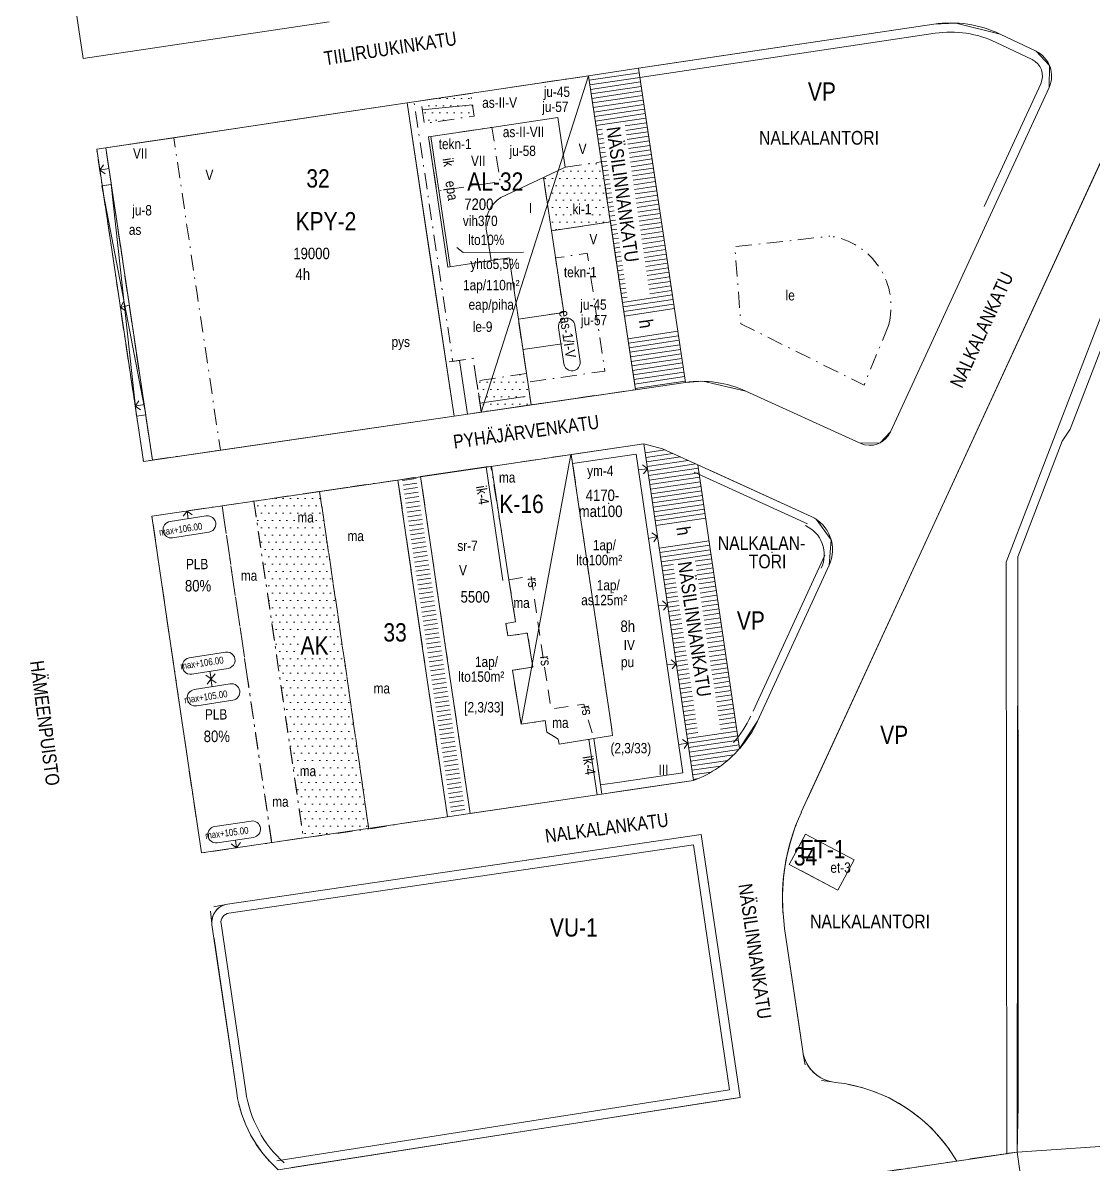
# Model space of a CAD drawing. Header units: metres. Extents: x 24485995 to 24488038, y 6819999 to 6822001.
# Drawn here: x 24486879.1 to 24487112.6, y 6820264.4 to 6820513.4 of the extents above; entities that cross this region are included whole.
import ezdxf

# ---------------------------------------------------------------- set-up
doc = ezdxf.new("R2010")
doc.units = ezdxf.units.M
for name, pattern in [('k10020', [0]), ('k10040', [10.3, 3.5, -1.5, 0.3, -1.5, 3.5]), ('k10050', [8, 3, -2, 3]), ('K10271', [0]), ('k10400', [0]), ('K10430', [0]), ('k10630.1', [0]), ('k10er0', [0]), ('k10vi1', [0]), ('Osoitus_AK', [0]), ('Puurivi_sailytettava', [0])]:
    doc.linetypes.add(name, pattern=pattern)
for name, color, linetype, lineweight in [('AK_AsemakaavaTeksti_Kadun_puistonnimi', 7, 'Continuous', 0), ('AK_AsemakaavaTeksti_Korttelinumero', 7, 'Continuous', 0), ('AK_AsemakaavaViiva_Kaupunginosan_raja', 7, 'Continuous', 0), ('AK_Kaavamerkinta_Kayttotarkoitusalue', 7, 'Continuous', 0), ('AK_KayttotarkoitusSymboliViiva_Erityisalueen_kuvio', 7, 'Continuous', 0), ('AK_KayttotarkoitusSymboliViiva_Virkistysalueen_kuvio_murtoviiva', 7, 'Continuous', 0), ('AK_KayttotarkoitusViiva', 7, 'Continuous', 0), ('AK_LiikennointiTeksti_Autopaikkamerkinta', 7, 'Continuous', 0), ('AK_LiikennointiTeksti_Autopaikkamerkinta_m2', 7, 'Continuous', 0), ('AK_LiikennointiViiva_Ajoluiskaviiva', 7, 'Continuous', 0), ('AK_LiikennointiViiva_Ajoneuvoliittymakielto', 7, 'Continuous', 0), ('AK_LiikennointiViiva_Polkuviivoitus', 7, 'Continuous', 0), ('AK_MuuAsemakaavaSymboli_Maarayksen_soikiosymb', 7, 'Continuous', 0), ('AK_MuuAsemakaavaTeksti_Alueenosan_kayttotarkoitus', 7, 'Continuous', 0), ('AK_MuuAsemakaavaTeksti_Erityismaarays', 7, 'Continuous', 0), ('AK_MuuAsemakaavaViiva_alueenosan_raja', 7, 'Continuous', 0), ('AK_MuuAsemakaavaViiva_Merkinnan_alleviivaus', 7, 'Continuous', 0), ('AK_MuuAsemakaavaViiva_Ohj_alueenosan_raja', 7, 'Continuous', 0), ('AK_Poistettava_merkintä', 7, 'Continuous', 0), ('AK_RakennusalaTeksti_Huoneistomaara', 7, 'Continuous', 0), ('AK_RakennusalaTeksti_Kerrosala_tai_luku', 7, 'Continuous', 0), ('AK_RakennusalaTeksti_Rakennusoikeus', 7, 'Continuous', 0), ('AK_RakennusalaViiva_Maanalaisen_tilan_viiva', 7, 'Continuous', 0), ('AK_RakennusalaViiva_Rakennusalan_raja__I_', 7, 'Continuous', 0), ('AK_RakentaminenSymboli_Rajaan_kiinni_nuoli', 7, 'Continuous', 0), ('AK_RakentaminenTeksti_Korkeusmerkinta', 7, 'Continuous', 0), ('AK_RakentaminenTeksti_Korkeusmerkinta_ja_soikio', 7, 'Continuous', 0), ('AK_RakentaminenTeksti_Korkeusmerkinta_ja_soikio_ja_nuoli', 7, 'Continuous', 0), ('AK_RakentaminenTeksti_Rakentamismaarays', 7, 'Continuous', 0), ('AK_RakentaminenViiva_dB_yms_aaltoviiva', 7, 'Continuous', 0), ('AK_RakentaminenViiva_Kulkuaukko', 7, 'Continuous', 0), ('AK_YmparistoAlue_Istutettava_alue', 7, 'Continuous', 0), ('AK_YmparistoViiva_Istutettava_puurivi', 7, 'Continuous', 0), ('AK_YmparistoViiva_Sailytettava_puurivi', 7, 'Continuous', 0)]:
    doc.layers.add(name, color=color, linetype=linetype, lineweight=lineweight)
doc.styles.add('ArialNarrow', font='ARIALN.TTF')

# ---------------------------------------------------------------- blocks, each defined once
blk = doc.blocks.new('NUOLI1')
at = {"layer": 'AK_RakentaminenSymboli_Rajaan_kiinni_nuoli', "color": 7, "linetype": 'Continuous', "lineweight": 0}
for p, q in [((0, 0), (-1, 1)), ((0, 2), (0, 0)), ((0, 0), (1, 1))]:
    blk.add_line(p, q, dxfattribs=at)
blk = doc.blocks.new('AKP43')
at = {"layer": 'AK_RakentaminenTeksti_Korkeusmerkinta_ja_soikio', "color": 7, "linetype": 'Continuous', "lineweight": 13}
for p, q in [((4, 1.8), (-4, 1.8)), ((-4, -1.8), (4, -1.8))]:
    blk.add_line(p, q, dxfattribs=at)
for centre, start, end in [((-4, 0), 90, 270), ((4, 0), 270, 90)]:
    blk.add_arc(centre, 1.8, start, end, dxfattribs=at)

msp = doc.modelspace()

# ---------------------------------------------------------------- hatches: boundary and pattern name
at = {"layer": 'AK_YmparistoAlue_Istutettava_alue', "linetype": 'Continuous', "lineweight": 0}
h = msp.add_hatch(dxfattribs=at)
h.set_pattern_fill('DOTS', style=0)
h.paths.add_polyline_path([(24486965.89, 6820496.38), (24486976.76, 6820498), (24486977.5, 6820493.06), (24486966.62, 6820491.43)], flags=0)
h = msp.add_hatch(dxfattribs=at)
h.set_pattern_fill('DOTS', style=0)
h.paths.add_polyline_path([(24486992.65, 6820479.65), (24486997.37, 6820481.87), (24487005.29, 6820483.05), (24487007.24, 6820469.95), (24486994.39, 6820468.03)], flags=0)
h = msp.add_hatch(dxfattribs=at)
h.set_pattern_fill('DOTS', style=0)
h.paths.add_polyline_path([(24486988.93, 6820436.88), (24486989.95, 6820430.04), (24486979.07, 6820428.45), (24486978.05, 6820435.25)], flags=0)
h = msp.add_hatch(dxfattribs=at)
h.set_pattern_fill('DOTS', style=0)
h.paths.add_polyline_path([(24486949.21, 6820374.4), (24486943.8, 6820411.14), (24486929.45, 6820409.03), (24486934.87, 6820372.29), (24486940.27, 6820335.57), (24486954.61, 6820337.68)], flags=0)

# ---------------------------------------------------------------- linework, layer by layer
at = {"layer": 'AK_AsemakaavaTeksti_Kadun_puistonnimi', "linetype": 'Continuous', "lineweight": 5}
msp.add_point((24487042.49, 6820397.89), dxfattribs=at)
at = {"layer": 'AK_AsemakaavaViiva_Kaupunginosan_raja', "linetype": 'k10020', "lineweight": 9, "flags": 128}
for points in [[(24487126.96, 6820475.12), (24487107.54, 6820424.74)], [(24487107.54, 6820424.74), (24487105.82, 6820422.11)], [(24487105.82, 6820422.11), (24487096.11, 6820396.91)], [(24487095.97, 6820267.04), (24487096.24, 6820277.19), (24487096.19, 6820321.45), (24487096.11, 6820396.91)], [(24487095.97, 6820267.04), (24487100.37, 6820236.35)]]:
    msp.add_lwpolyline(points, dxfattribs=at)
at = {"layer": 'AK_KayttotarkoitusSymboliViiva_Erityisalueen_kuvio', "linetype": 'k10er0', "lineweight": 9, "flags": 128}
msp.add_lwpolyline([(24487049.79, 6820336.39), (24487046.28, 6820329.76), (24487056.89, 6820324.14), (24487060.4, 6820330.77), (24487049.79, 6820336.39)], dxfattribs=at)
at = {"layer": 'AK_KayttotarkoitusSymboliViiva_Virkistysalueen_kuvio_murtoviiva', "linetype": 'k10vi1', "lineweight": 9, "flags": 128}
for points in [[(24487129.46, 6820516.18), (24487050.16, 6820343.93)], [(24487013.8, 6820500.5), (24487023.6, 6820434.94), (24487027.38, 6820435.18), (24487036.81, 6820433.06), (24487061.75, 6820421.67), (24487066.1, 6820421.77), (24487068.37, 6820424.13), (24487102.96, 6820499.27), (24487103.06, 6820504.07), (24487100.1, 6820507.2), (24487092.26, 6820510.94), (24487082.61, 6820513.35), (24487077.8, 6820513.1), (24487016.33, 6820503.91)], [(24487085.76, 6820265.52), (24487095.97, 6820267.04), (24487096.11, 6820396.91), (24487105.82, 6820422.11), (24487107.54, 6820424.74), (24487126.96, 6820475.12), (24487122.65, 6820477.57), (24487132.2, 6820502.7)], [(24487026.77, 6820413.98), (24487035.44, 6820355.06), (24487039.33, 6820361.05), (24487054.98, 6820395.05), (24487055.4, 6820400.6), (24487052.1, 6820405.09), (24487051.03, 6820405.67), (24487029.06, 6820415.71)], [(24486937.71, 6820263.63), (24487035.52, 6820278.95), (24487027.08, 6820336.33), (24486926.66, 6820321.55)], [(24487047.76, 6820338.43), (24487047.49, 6820337.77), (24487046.37, 6820334.23), (24487045.54, 6820330.61), (24487045.01, 6820326.94), (24487044.79, 6820323.23), (24487044.87, 6820319.52), (24487044.94, 6820318.81)], [(24487047.69, 6820332.41), (24487049.79, 6820336.39), (24487060.4, 6820330.77), (24487056.89, 6820324.14), (24487048.93, 6820328.36)], [(24486920.75, 6820320.55), (24486923.35, 6820321.05), (24486923.02, 6820320.95), (24486922.69, 6820320.83), (24486922.38, 6820320.68), (24486922.08, 6820320.5), (24486921.79, 6820320.29), (24486921.53, 6820320.07), (24486921.29, 6820319.81), (24486921.07, 6820319.54), (24486920.87, 6820319.25), (24486920.7, 6820318.95), (24486920.56, 6820318.63), (24486920.44, 6820318.3), (24486920.36, 6820317.96), (24486920.3, 6820317.62), (24486920.28, 6820317.27), (24486920.28, 6820316.92), (24486920.01, 6820319.56)], [(24486920.76, 6820313.61), (24486925.27, 6820282.93)], [(24487045.69, 6820312.86), (24487048.76, 6820292)], [(24487049.77, 6820286.08), (24487049.33, 6820288.34), (24487049.53, 6820287.66), (24487049.78, 6820287), (24487050.09, 6820286.37), (24487050.45, 6820285.77), (24487050.86, 6820285.2), (24487051.32, 6820284.67), (24487051.83, 6820284.18), (24487052.38, 6820283.74), (24487052.96, 6820283.35), (24487053.58, 6820283.01), (24487054.22, 6820282.73), (24487054.89, 6820282.51), (24487055.57, 6820282.34), (24487053.3, 6820282.68)], [(24487059.24, 6820281.79), (24487059.22, 6820281.8), (24487062.11, 6820281.11), (24487064.94, 6820280.17), (24487067.68, 6820279), (24487070.31, 6820277.6), (24487072.81, 6820275.98), (24487075.17, 6820274.16), (24487077.36, 6820272.14), (24487079.37, 6820269.94), (24487081.19, 6820267.58), (24487081.17, 6820267.6)], [(24486926.27, 6820277.02), (24486926.17, 6820277.58), (24486926.83, 6820275.24), (24486927.69, 6820272.96), (24486928.75, 6820270.77), (24486930, 6820268.68), (24486931.42, 6820266.71), (24486933.01, 6820264.87), (24486932.6, 6820265.26)]]:
    msp.add_lwpolyline(points, dxfattribs=at)
at = {"layer": 'AK_KayttotarkoitusViiva', "linetype": 'Continuous', "lineweight": 20, "flags": 128}
for points in [[(24486892.22, 6820505.59), (24486879.05, 6820593.71)], [(24487048.9, 6820341.2), (24487130.72, 6820518.91)], [(24486945.86, 6820513.6), (24486892.22, 6820505.59)], [(24487013.36, 6820503.47), (24487077.8, 6820513.1)], [(24487092.26, 6820510.94), (24487100.1, 6820507.2)], [(24487002.48, 6820501.84), (24487013.36, 6820503.47)], [(24487013.36, 6820503.47), (24487023.6, 6820434.94)], [(24487002.48, 6820501.84), (24486962.92, 6820495.93)], [(24487012.71, 6820433.35), (24487002.48, 6820501.84)], [(24487068.37, 6820424.13), (24487102.96, 6820499.27)], [(24486962.92, 6820495.93), (24486895.17, 6820485.81)], [(24486962.92, 6820495.93), (24486973.13, 6820427.59)], [(24486895.17, 6820485.81), (24486905.35, 6820417.71)], [(24487126.96, 6820475.12), (24487107.54, 6820424.74), (24487105.82, 6820422.11), (24487096.11, 6820396.91), (24487096.19, 6820321.45), (24487096.24, 6820277.19), (24487095.97, 6820267.04)], [(24486973.13, 6820427.59), (24487012.71, 6820433.35)], [(24487023.6, 6820434.94), (24487012.71, 6820433.35)], [(24487061.75, 6820421.67), (24487036.81, 6820433.06)], [(24486905.35, 6820417.71), (24486973.13, 6820427.59)], [(24486960.87, 6820413.65), (24486981.15, 6820416.63), (24487014.54, 6820421.55)], [(24487025.35, 6820348.08), (24487014.54, 6820421.55)], [(24487014.54, 6820421.55), (24487018.6, 6820420.48), (24487026.33, 6820416.95)], [(24487026.33, 6820416.95), (24487051.03, 6820405.67)], [(24487035.44, 6820355.06), (24487026.33, 6820416.95)], [(24486960.87, 6820413.65), (24486907.2, 6820405.75)], [(24486971.68, 6820340.18), (24486966.27, 6820376.92), (24486960.87, 6820413.65)], [(24486907.2, 6820405.75), (24486912.6, 6820369.02), (24486918.01, 6820332.29)], [(24487039.33, 6820361.05), (24487054.98, 6820395.05)], [(24486971.68, 6820340.18), (24487005.32, 6820345.13), (24487025.35, 6820348.08)], [(24486918.01, 6820332.29), (24486971.68, 6820340.18)], [(24486923.7, 6820321.11), (24487027.08, 6820336.33), (24487027.37, 6820334.35), (24487035.52, 6820278.95), (24487033.55, 6820278.64), (24486934.75, 6820263.17)], [(24487046.28, 6820329.76), (24487056.89, 6820324.14), (24487060.4, 6820330.77), (24487049.79, 6820336.39), (24487046.28, 6820329.76)], [(24486920.32, 6820316.57), (24486925.71, 6820279.97)], [(24487049.2, 6820289.03), (24487045.26, 6820315.83)], [(24487095.97, 6820267.04), (24487145.92, 6820270.43)], [(24487095.97, 6820267.04), (24487082.8, 6820265.08)], [(24487082.8, 6820265.08), (24486999.56, 6820252.7)]]:
    msp.add_lwpolyline(points, dxfattribs=at)
at = {"layer": 'AK_KayttotarkoitusViiva', "linetype": 'Continuous', "lineweight": 20}
for centre, radius, start, end in [((24487081.49, 6820488.36), 25.01, 64.49, 98.491), ((24487097.51, 6820501.78), 6, 335.2918, 64.4633), ((24487027, 6820411.56), 23.62, 65.4729, 98.2867), ((24487063.83, 6820426.22), 5, 245.4408, 335.2897), ((24487047.71, 6820398.4), 8, 335.2934, 65.4521), ((24487016.59, 6820371.53), 25.04, 318.8576, 335.2622), ((24487016.63, 6820371.49), 24.98, 290.4324, 318.8605), ((24487089.78, 6820322.38), 45, 155.2796, 188.3696), ((24486924.28, 6820317.16), 4, 98.3405, 188.4073), ((24487057.11, 6820290.19), 8, 188.3544, 263.9526), ((24487052.56, 6820247.43), 35.01, 30.2772, 83.9221), ((24486953.39, 6820284.03), 27.98, 188.3596, 228.2164)]:
    msp.add_arc(centre, radius, start, end, dxfattribs=at)
at = {"layer": 'AK_LiikennointiTeksti_Autopaikkamerkinta', "linetype": 'Continuous', "lineweight": 0}
msp.add_point((24487007.8, 6820389.09), dxfattribs=at)
at = {"layer": 'AK_LiikennointiTeksti_Autopaikkamerkinta_m2', "linetype": 'Continuous', "lineweight": 0}
for p in [(24487006.95, 6820397.82), (24486981.22, 6820372.38)]:
    msp.add_point(p, dxfattribs=at)
at = {"layer": 'AK_LiikennointiViiva_Ajoluiskaviiva', "linetype": 'Osoitus_AK', "lineweight": 5, "flags": 128}
msp.add_lwpolyline([(24486974.35, 6820439.75), (24486976.1, 6820428.02)], dxfattribs=at)
at = {"layer": 'AK_LiikennointiViiva_Ajoneuvoliittymakielto', "linetype": 'k10630.1', "lineweight": 5, "flags": 128}
for points in [[(24486965.89, 6820496.38), (24486976.76, 6820498)], [(24486979.07, 6820428.45), (24486989.95, 6820430.04)]]:
    msp.add_lwpolyline(points, dxfattribs=at)
at = {"layer": 'AK_LiikennointiViiva_Polkuviivoitus', "linetype": 'Continuous', "lineweight": 0, "flags": 128}
for points in [[(24487002.63, 6820500.86), (24487013.51, 6820502.48)], [(24487002.77, 6820499.87), (24487013.65, 6820501.49)], [(24487002.92, 6820498.88), (24487013.8, 6820500.5)], [(24487003.07, 6820497.89), (24487013.95, 6820499.51)], [(24487003.22, 6820496.9), (24487014.1, 6820498.53)], [(24487003.37, 6820495.91), (24487014.24, 6820497.54)], [(24487003.51, 6820494.92), (24487014.39, 6820496.55)], [(24487003.66, 6820493.93), (24487014.54, 6820495.56)], [(24487003.81, 6820492.94), (24487014.69, 6820494.57)], [(24487003.96, 6820491.95), (24487014.84, 6820493.58)], [(24487004.1, 6820490.97), (24487014.98, 6820492.59)], [(24487010.45, 6820490.9), (24487015.13, 6820491.6)], [(24487010.6, 6820489.91), (24487015.28, 6820490.61)], [(24487004.25, 6820489.98), (24487005.46, 6820490.16)], [(24487004.4, 6820488.99), (24487005.6, 6820489.17)], [(24487004.55, 6820488), (24487005.75, 6820488.18)], [(24487010.74, 6820488.92), (24487015.43, 6820489.62)], [(24487010.89, 6820487.93), (24487015.57, 6820488.64)], [(24487004.7, 6820487.01), (24487005.9, 6820487.19)], [(24487004.84, 6820486.02), (24487006.04, 6820486.2)], [(24487011.03, 6820486.95), (24487015.72, 6820487.65)], [(24487011.18, 6820485.96), (24487015.87, 6820486.66)], [(24487011.32, 6820484.97), (24487016.02, 6820485.67)], [(24486896.29, 6820485.1), (24486896.29, 6820485.1)], [(24486896.44, 6820484.11), (24486896.44, 6820484.11)], [(24486896.59, 6820483.12), (24486896.59, 6820483.12)], [(24487004.99, 6820485.03), (24487006.19, 6820485.21)], [(24487005.14, 6820484.04), (24487006.34, 6820484.22)], [(24487005.29, 6820483.05), (24487006.48, 6820483.23)], [(24487011.47, 6820483.98), (24487016.17, 6820484.68)], [(24487011.62, 6820482.99), (24487016.31, 6820483.69)], [(24486896.73, 6820482.13), (24486896.73, 6820482.13)], [(24486896.88, 6820481.14), (24486896.88, 6820481.14)], [(24487005.43, 6820482.06), (24487006.63, 6820482.24)], [(24487005.58, 6820481.08), (24487006.78, 6820481.25)], [(24487011.76, 6820482), (24487016.46, 6820482.7)], [(24487011.91, 6820481.01), (24487016.61, 6820481.71)], [(24487012.05, 6820480.02), (24487016.76, 6820480.72)], [(24486897.03, 6820480.16), (24486897.03, 6820480.16)], [(24486897.18, 6820479.17), (24486897.18, 6820479.17)], [(24486897.33, 6820478.18), (24486897.33, 6820478.18)], [(24487005.73, 6820480.09), (24487006.92, 6820480.26)], [(24487005.88, 6820479.1), (24487007.07, 6820479.28)], [(24487006.03, 6820478.11), (24487007.22, 6820478.29)], [(24487012.2, 6820479.03), (24487016.9, 6820479.73)], [(24487012.34, 6820478.04), (24487017.05, 6820478.75)], [(24487006.17, 6820477.12), (24487007.36, 6820477.3)], [(24487006.32, 6820476.13), (24487007.51, 6820476.31)], [(24487012.49, 6820477.05), (24487017.2, 6820477.76)], [(24487012.63, 6820476.06), (24487017.35, 6820476.77)], [(24487012.78, 6820475.07), (24487017.5, 6820475.78)], [(24487006.47, 6820475.14), (24487007.66, 6820475.32)], [(24487006.62, 6820474.15), (24487007.8, 6820474.33)], [(24487006.76, 6820473.16), (24487007.95, 6820473.34)], [(24487012.93, 6820474.08), (24487017.64, 6820474.79)], [(24487013.07, 6820473.1), (24487017.79, 6820473.8)], [(24487006.91, 6820472.17), (24487008.1, 6820472.35)], [(24487007.06, 6820471.19), (24487008.24, 6820471.36)], [(24487013.22, 6820472.11), (24487017.94, 6820472.81)], [(24487013.36, 6820471.12), (24487018.09, 6820471.82)], [(24487013.51, 6820470.13), (24487018.23, 6820470.83)], [(24487007.21, 6820470.2), (24487008.39, 6820470.37)], [(24487007.36, 6820469.21), (24487008.54, 6820469.38)], [(24487007.5, 6820468.22), (24487008.68, 6820468.4)], [(24487013.65, 6820469.14), (24487018.38, 6820469.84)], [(24487013.8, 6820468.15), (24487018.53, 6820468.86)], [(24487007.65, 6820467.23), (24487008.83, 6820467.41)], [(24487007.8, 6820466.24), (24487008.98, 6820466.42)], [(24487013.95, 6820467.16), (24487018.68, 6820467.87)], [(24487014.09, 6820466.17), (24487018.83, 6820466.88)], [(24487014.24, 6820465.18), (24487018.97, 6820465.89)], [(24487007.95, 6820465.25), (24487009.12, 6820465.43)], [(24487008.09, 6820464.26), (24487009.27, 6820464.44)], [(24487008.24, 6820463.27), (24487009.42, 6820463.45)], [(24487014.38, 6820464.19), (24487019.12, 6820464.9)], [(24487014.53, 6820463.2), (24487019.27, 6820463.91)], [(24487008.39, 6820462.28), (24487009.57, 6820462.46)], [(24487008.54, 6820461.3), (24487009.71, 6820461.47)], [(24487014.67, 6820462.21), (24487019.42, 6820462.92)], [(24487014.82, 6820461.22), (24487019.56, 6820461.93)], [(24487014.97, 6820460.23), (24487019.71, 6820460.94)], [(24487008.69, 6820460.31), (24487009.86, 6820460.48)], [(24487008.83, 6820459.32), (24487010.01, 6820459.49)], [(24487008.98, 6820458.33), (24487010.15, 6820458.5)], [(24487015.11, 6820459.24), (24487019.86, 6820459.95)], [(24487015.26, 6820458.26), (24487020.01, 6820458.97)], [(24487009.13, 6820457.34), (24487010.3, 6820457.51)], [(24487009.28, 6820456.35), (24487010.45, 6820456.53)], [(24487015.4, 6820457.27), (24487020.16, 6820457.98)], [(24487015.55, 6820456.28), (24487020.3, 6820456.99)], [(24487015.69, 6820455.29), (24487020.45, 6820456)], [(24487009.42, 6820455.36), (24487010.59, 6820455.54)], [(24487009.57, 6820454.37), (24487010.74, 6820454.55)], [(24487009.72, 6820453.38), (24487010.89, 6820453.56)], [(24487009.87, 6820452.39), (24487020.75, 6820454.02)], [(24487015.84, 6820454.3), (24487020.6, 6820455.01)], [(24487010.02, 6820451.41), (24487020.89, 6820453.03)], [(24487010.16, 6820450.42), (24487021.04, 6820452.04)], [(24487010.31, 6820449.43), (24487021.19, 6820451.05)], [(24487011.05, 6820444.48), (24487021.93, 6820446.11)], [(24487011.2, 6820443.49), (24487022.08, 6820445.12)], [(24487011.35, 6820442.5), (24487022.22, 6820444.13)], [(24487011.49, 6820441.52), (24487022.37, 6820443.14)], [(24487011.64, 6820440.53), (24487022.52, 6820442.15)], [(24487011.79, 6820439.54), (24487022.67, 6820441.16)], [(24487011.94, 6820438.55), (24487022.82, 6820440.17)], [(24487012.08, 6820437.56), (24487022.96, 6820439.18)], [(24487012.23, 6820436.57), (24487023.11, 6820438.2)], [(24487012.38, 6820435.58), (24487023.26, 6820437.21)], [(24487012.53, 6820434.59), (24487023.41, 6820436.22)], [(24487012.68, 6820433.6), (24487023.55, 6820435.23)], [(24487014.83, 6820419.57), (24487019.19, 6820420.21)], [(24487014.98, 6820418.58), (24487020.87, 6820419.45)], [(24487015.12, 6820417.59), (24487022.54, 6820418.68)], [(24487015.27, 6820416.6), (24487024.22, 6820417.92)], [(24487015.41, 6820415.61), (24487025.89, 6820417.15)], [(24487015.56, 6820414.62), (24487026.44, 6820416.22)], [(24486964.86, 6820413.98), (24486961.9, 6820413.54)], [(24487015.7, 6820413.63), (24487026.59, 6820415.24)], [(24487015.85, 6820412.64), (24487026.73, 6820414.25)], [(24486965.01, 6820412.99), (24486962.04, 6820412.55)], [(24486965.15, 6820412), (24486962.19, 6820411.56)], [(24486965.3, 6820411.01), (24486962.33, 6820410.57)], [(24487015.99, 6820411.66), (24487026.88, 6820413.26)], [(24487016.14, 6820410.67), (24487027.02, 6820412.27)], [(24487016.29, 6820409.68), (24487027.17, 6820411.28)], [(24486965.45, 6820410.02), (24486962.48, 6820409.58)], [(24486965.59, 6820409.03), (24486962.62, 6820408.59)], [(24487016.43, 6820408.69), (24487027.31, 6820410.29)], [(24487016.58, 6820407.7), (24487027.46, 6820409.3)], [(24486965.74, 6820408.04), (24486962.77, 6820407.6)], [(24486965.88, 6820407.05), (24486962.91, 6820406.61)], [(24486966.03, 6820406.06), (24486963.06, 6820405.62)], [(24487016.72, 6820406.71), (24487027.61, 6820408.31)], [(24487016.87, 6820405.72), (24487027.75, 6820407.32)], [(24487017.01, 6820404.73), (24487027.9, 6820406.33)], [(24486966.17, 6820405.07), (24486963.21, 6820404.64)], [(24486966.32, 6820404.08), (24486963.35, 6820403.65)], [(24487017.16, 6820403.74), (24487028.04, 6820405.34)], [(24486966.46, 6820403.09), (24486963.5, 6820402.66)], [(24486966.61, 6820402.1), (24486963.64, 6820401.67)], [(24486966.76, 6820401.11), (24486963.79, 6820400.68)], [(24486966.9, 6820400.13), (24486963.93, 6820399.69)], [(24486967.05, 6820399.14), (24486964.08, 6820398.7)], [(24487017.89, 6820398.79), (24487028.77, 6820400.4)], [(24487018.03, 6820397.8), (24487028.92, 6820399.41)], [(24487018.18, 6820396.82), (24487029.06, 6820398.42)], [(24486967.19, 6820398.15), (24486964.23, 6820397.71)], [(24486967.34, 6820397.16), (24486964.37, 6820396.72)], [(24486967.48, 6820396.17), (24486964.52, 6820395.73)], [(24487018.32, 6820395.83), (24487029.21, 6820397.43)], [(24487025.77, 6820395.91), (24487029.35, 6820396.44)], [(24486967.63, 6820395.18), (24486964.66, 6820394.74)], [(24486967.78, 6820394.19), (24486964.81, 6820393.75)], [(24487018.47, 6820394.84), (24487020.95, 6820395.2)], [(24487018.62, 6820393.85), (24487021.1, 6820394.21)], [(24487025.92, 6820394.92), (24487029.5, 6820395.45)], [(24487026.06, 6820393.93), (24487029.64, 6820394.46)], [(24487026.21, 6820392.94), (24487029.79, 6820393.47)], [(24486967.92, 6820393.2), (24486964.95, 6820392.76)], [(24486968.07, 6820392.21), (24486965.1, 6820391.77)], [(24486968.21, 6820391.22), (24486965.24, 6820390.78)], [(24487018.76, 6820392.86), (24487021.24, 6820393.22)], [(24487018.91, 6820391.87), (24487021.39, 6820392.23)], [(24487019.05, 6820390.88), (24487021.53, 6820391.24)], [(24487026.36, 6820391.95), (24487029.93, 6820392.48)], [(24487026.51, 6820390.97), (24487030.08, 6820391.49)], [(24486968.36, 6820390.23), (24486965.39, 6820389.8)], [(24486968.5, 6820389.24), (24486965.54, 6820388.81)], [(24487019.2, 6820389.89), (24487021.68, 6820390.26)], [(24487019.34, 6820388.9), (24487021.82, 6820389.27)], [(24487026.66, 6820389.98), (24487030.23, 6820390.5)], [(24487026.81, 6820388.99), (24487030.37, 6820389.51)], [(24487026.95, 6820388), (24487030.52, 6820388.52)], [(24486968.65, 6820388.25), (24486965.68, 6820387.82)], [(24486968.79, 6820387.26), (24486965.83, 6820386.83)], [(24486968.94, 6820386.27), (24486965.97, 6820385.84)], [(24487019.49, 6820387.91), (24487021.97, 6820388.28)], [(24487019.63, 6820386.92), (24487022.12, 6820387.29)], [(24487019.78, 6820385.93), (24487022.26, 6820386.3)], [(24487027.1, 6820387.01), (24487030.66, 6820387.53)], [(24487027.25, 6820386.02), (24487030.81, 6820386.54)], [(24486969.09, 6820385.29), (24486966.12, 6820384.85)], [(24486969.23, 6820384.3), (24486966.26, 6820383.86)], [(24487019.93, 6820384.94), (24487022.41, 6820385.31)], [(24487020.07, 6820383.95), (24487022.55, 6820384.32)], [(24487027.4, 6820385.03), (24487030.95, 6820385.56)], [(24487027.55, 6820384.04), (24487031.1, 6820384.57)], [(24487027.7, 6820383.05), (24487031.24, 6820383.58)], [(24486969.38, 6820383.31), (24486966.41, 6820382.87)], [(24486969.52, 6820382.32), (24486966.55, 6820381.88)], [(24486969.67, 6820381.33), (24486966.7, 6820380.89)], [(24487020.22, 6820382.96), (24487022.7, 6820383.33)], [(24487020.36, 6820381.98), (24487022.84, 6820382.34)], [(24487020.51, 6820380.99), (24487022.99, 6820381.35)], [(24487027.85, 6820382.07), (24487031.39, 6820382.59)], [(24487027.99, 6820381.08), (24487031.54, 6820381.6)], [(24486969.81, 6820380.34), (24486966.85, 6820379.9)], [(24486969.96, 6820379.35), (24486966.99, 6820378.91)], [(24487020.65, 6820380), (24487023.13, 6820380.36)], [(24487020.8, 6820379.01), (24487023.28, 6820379.37)], [(24487028.14, 6820380.09), (24487031.68, 6820380.61)], [(24487028.29, 6820379.1), (24487031.83, 6820379.62)], [(24487028.44, 6820378.11), (24487031.97, 6820378.63)], [(24486970.11, 6820378.36), (24486967.14, 6820377.92)], [(24486970.25, 6820377.37), (24486967.28, 6820376.93)], [(24486970.4, 6820376.38), (24486967.43, 6820375.94)], [(24487020.94, 6820378.02), (24487023.42, 6820378.38)], [(24487021.09, 6820377.03), (24487023.57, 6820377.39)], [(24487021.24, 6820376.04), (24487023.72, 6820376.4)], [(24487028.59, 6820377.12), (24487032.12, 6820377.64)], [(24487028.74, 6820376.13), (24487032.26, 6820376.65)], [(24486970.54, 6820375.39), (24486967.57, 6820374.96)], [(24486970.69, 6820374.4), (24486967.72, 6820373.97)], [(24487021.38, 6820375.05), (24487023.86, 6820375.41)], [(24487021.53, 6820374.06), (24487024.01, 6820374.43)], [(24487028.88, 6820375.14), (24487032.41, 6820375.66)], [(24487029.03, 6820374.15), (24487032.55, 6820374.67)], [(24487029.18, 6820373.17), (24487032.7, 6820373.68)], [(24486970.83, 6820373.41), (24486967.86, 6820372.98)], [(24486970.98, 6820372.42), (24486968.01, 6820371.99)], [(24486971.12, 6820371.43), (24486968.16, 6820371)], [(24487021.67, 6820373.07), (24487024.15, 6820373.44)], [(24487021.82, 6820372.08), (24487024.3, 6820372.45)], [(24487021.96, 6820371.09), (24487024.44, 6820371.46)], [(24487029.33, 6820372.18), (24487032.85, 6820372.69)], [(24487029.48, 6820371.19), (24487032.99, 6820371.7)], [(24486971.27, 6820370.45), (24486968.3, 6820370.01)], [(24486971.42, 6820369.46), (24486968.45, 6820369.02)], [(24487022.11, 6820370.1), (24487024.59, 6820370.47)], [(24487022.25, 6820369.11), (24487024.73, 6820369.48)], [(24487022.4, 6820368.12), (24487024.88, 6820368.49)], [(24487029.63, 6820370.2), (24487033.14, 6820370.72)], [(24487029.78, 6820369.21), (24487033.28, 6820369.73)], [(24487029.92, 6820368.22), (24487033.43, 6820368.74)], [(24486971.56, 6820368.47), (24486968.59, 6820368.03)], [(24486971.71, 6820367.48), (24486968.74, 6820367.04)], [(24486971.85, 6820366.49), (24486968.88, 6820366.05)], [(24487022.55, 6820367.14), (24487025.02, 6820367.5)], [(24487022.69, 6820366.15), (24487025.17, 6820366.51)], [(24487030.07, 6820367.23), (24487033.57, 6820367.75)], [(24487030.22, 6820366.24), (24487033.72, 6820366.76)], [(24486972, 6820365.5), (24486969.03, 6820365.06)], [(24486972.14, 6820364.51), (24486969.17, 6820364.07)], [(24486972.29, 6820363.52), (24486969.32, 6820363.08)], [(24487022.84, 6820365.16), (24487025.32, 6820365.52)], [(24487022.98, 6820364.17), (24487025.46, 6820364.53)], [(24487023.13, 6820363.18), (24487025.61, 6820363.54)], [(24487030.37, 6820365.25), (24487033.86, 6820365.77)], [(24487030.52, 6820364.27), (24487034.01, 6820364.78)], [(24487030.67, 6820363.28), (24487034.16, 6820363.79)], [(24486972.43, 6820362.53), (24486969.47, 6820362.09)], [(24486972.58, 6820361.54), (24486969.61, 6820361.1)], [(24487023.27, 6820362.19), (24487025.75, 6820362.55)], [(24487023.42, 6820361.2), (24487025.9, 6820361.56)], [(24487030.81, 6820362.29), (24487034.3, 6820362.8)], [(24487030.96, 6820361.3), (24487034.45, 6820361.81)], [(24486972.73, 6820360.55), (24486969.76, 6820360.12)], [(24486972.87, 6820359.56), (24486969.9, 6820359.13)], [(24486973.02, 6820358.57), (24486970.05, 6820358.14)], [(24487023.56, 6820360.21), (24487026.04, 6820360.57)], [(24487023.71, 6820359.22), (24487026.19, 6820359.59)], [(24487023.86, 6820358.23), (24487026.33, 6820358.6)], [(24487024, 6820357.24), (24487034.88, 6820358.84)], [(24487031.11, 6820360.31), (24487034.59, 6820360.82)], [(24487031.26, 6820359.32), (24487034.74, 6820359.83)], [(24486973.16, 6820357.58), (24486970.19, 6820357.15)], [(24486973.31, 6820356.59), (24486970.34, 6820356.16)], [(24487024.15, 6820356.25), (24487035.03, 6820357.85)], [(24487024.29, 6820355.26), (24487035.17, 6820356.86)], [(24486973.45, 6820355.61), (24486970.48, 6820355.17)], [(24486973.6, 6820354.62), (24486970.63, 6820354.18)], [(24486973.74, 6820353.63), (24486970.78, 6820353.19)], [(24487024.44, 6820354.27), (24487035.32, 6820355.88)], [(24487024.58, 6820353.28), (24487035.26, 6820354.86)], [(24487024.73, 6820352.3), (24487034.14, 6820353.68)], [(24486973.89, 6820352.64), (24486970.92, 6820352.2)], [(24486974.04, 6820351.65), (24486971.07, 6820351.21)], [(24487024.88, 6820351.31), (24487032.83, 6820352.48)], [(24487025.02, 6820350.32), (24487031.24, 6820351.23)], [(24486974.18, 6820350.66), (24486971.21, 6820350.22)], [(24486974.33, 6820349.67), (24486971.36, 6820349.23)], [(24486974.47, 6820348.68), (24486971.5, 6820348.24)], [(24487025.17, 6820349.33), (24487029.23, 6820349.93)], [(24486974.62, 6820347.69), (24486971.65, 6820347.25)], [(24486974.76, 6820346.7), (24486971.79, 6820346.26)], [(24487025.31, 6820348.34), (24487026.38, 6820348.5)], [(24486974.91, 6820345.71), (24486971.94, 6820345.28)], [(24486975.05, 6820344.72), (24486972.09, 6820344.29)], [(24486975.2, 6820343.73), (24486972.23, 6820343.3)], [(24486975.35, 6820342.74), (24486972.38, 6820342.31)], [(24486975.49, 6820341.75), (24486972.52, 6820341.32)]]:
    msp.add_lwpolyline(points, dxfattribs=at)
at = {"layer": 'AK_MuuAsemakaavaViiva_alueenosan_raja', "linetype": 'k10040', "lineweight": 5, "flags": 128}
for points in [[(24486979.07, 6820428.45), (24486978.05, 6820435.25), (24486977.31, 6820440.2), (24486972.86, 6820439.53), (24486964.4, 6820496.15), (24486965.89, 6820496.38), (24486976.76, 6820498), (24487002.48, 6820501.84), (24487005.29, 6820483.05), (24487007.24, 6820469.95), (24487012.71, 6820433.35), (24486989.95, 6820430.04), (24486979.07, 6820428.45)], [(24486965.89, 6820496.38), (24486976.76, 6820498), (24486977.5, 6820493.06), (24486966.62, 6820491.43), (24486965.89, 6820496.38)], [(24486967.56, 6820488.54), (24486977.95, 6820490.09), (24486981.41, 6820490.61), (24486983.18, 6820478.74), (24486969.34, 6820476.67), (24486967.56, 6820488.54)], [(24486897.15, 6820486.11), (24486900.83, 6820486.66), (24486911.99, 6820488.32), (24486917.08, 6820454.24), (24486922.17, 6820420.16), (24486914.75, 6820419.08), (24486907.33, 6820418), (24486903.73, 6820442.09), (24486900.09, 6820466.46), (24486897.15, 6820486.11)], [(24486895.17, 6820485.81), (24486897.15, 6820486.11), (24486901.29, 6820458.41), (24486904.39, 6820437.64), (24486907.33, 6820418), (24486905.35, 6820417.71), (24486900.26, 6820451.76), (24486895.17, 6820485.81)], [(24486997.37, 6820481.87), (24486992.65, 6820479.65), (24486994.39, 6820468.03), (24487007.24, 6820469.95), (24487005.29, 6820483.05), (24486997.37, 6820481.87)], [(24487067.91, 6820447.35), (24487062.58, 6820434.34), (24487035.71, 6820447.73), (24487034.38, 6820464.53), (24487055.13, 6820466.84)], [(24486987.16, 6820448.75), (24486997.05, 6820450.22), (24486995.27, 6820462.09), (24487002.2, 6820463.13), (24487006.04, 6820437.43), (24486989.21, 6820434.98), (24486987.16, 6820448.75)], [(24486978.05, 6820435.25), (24486977.31, 6820440.2), (24486971.38, 6820439.31), (24486973.13, 6820427.59), (24486979.07, 6820428.45), (24486978.05, 6820435.25)], [(24486988.93, 6820436.88), (24486978.05, 6820435.25), (24486979.07, 6820428.45), (24486989.95, 6820430.04), (24486988.93, 6820436.88)], [(24486981.15, 6820416.63), (24486997.84, 6820419.09), (24486998.71, 6820419.22), (24486999, 6820417.24), (24487003.19, 6820388.74), (24487007.73, 6820357.9), (24487003.63, 6820357.25), (24486996.04, 6820356.04), (24486995.83, 6820357.12), (24486993.39, 6820358.67), (24486993.03, 6820361.15), (24486987.79, 6820360.38), (24486985.88, 6820372.13), (24486990.33, 6820372.85), (24486989.13, 6820380.27), (24486984.89, 6820379.62), (24486984.46, 6820382.38), (24486986.53, 6820382.7), (24486985.12, 6820391.85), (24486983.2, 6820404.25), (24486981.15, 6820416.63)], [(24486998.71, 6820419.22), (24486999, 6820417.24)], [(24486943.8, 6820411.14), (24486949.21, 6820374.41), (24486954.53, 6820337.52), (24486963.15, 6820338.93), (24486971.68, 6820340.18), (24486966.27, 6820376.92), (24486960.87, 6820413.65), (24486943.8, 6820411.14)], [(24486960.87, 6820413.65), (24486965.81, 6820414.38)], [(24486976.63, 6820340.91), (24486971.22, 6820377.65), (24486968.37, 6820397.05), (24486965.81, 6820414.38)], [(24486929.46, 6820409.03), (24486934.86, 6820372.3), (24486940.27, 6820335.56), (24486954.53, 6820337.52), (24486949.21, 6820374.41), (24486943.8, 6820411.14), (24486936.63, 6820410.09), (24486929.46, 6820409.03)], [(24486922.53, 6820408.01), (24486929.46, 6820409.03), (24486934.86, 6820372.3), (24486940.27, 6820335.56), (24486933.34, 6820334.54), (24486927.94, 6820371.28), (24486922.53, 6820408.01)], [(24486927.94, 6820371.28), (24486922.53, 6820408.01), (24486907.2, 6820405.75), (24486912.6, 6820369.02), (24486918.01, 6820332.29), (24486933.34, 6820334.54), (24486927.94, 6820371.28)], [(24487003.63, 6820357.25), (24487003.77, 6820356.23), (24487005.06, 6820347.12)], [(24487005.06, 6820347.12), (24487005.34, 6820345.14)], [(24486976.63, 6820340.91), (24486971.68, 6820340.18)], [(24487049.3, 6820229.12), (24487046.5, 6820244.19), (24487043.7, 6820259.26), (24487082.8, 6820265.08), (24487095.97, 6820267.04), (24487098.17, 6820251.69), (24487100.37, 6820236.35), (24487091.84, 6820235.08), (24487066.43, 6820231.3), (24487049.3, 6820229.12)]]:
    msp.add_lwpolyline(points, dxfattribs=at)
at = {"layer": 'AK_MuuAsemakaavaViiva_alueenosan_raja', "linetype": 'k10040', "lineweight": 5}
msp.add_arc((24487053.02, 6820451.53), 15.46, 344.318, 82.1732, dxfattribs=at)
at = {"layer": 'AK_MuuAsemakaavaViiva_Merkinnan_alleviivaus', "linetype": 'Continuous', "lineweight": 5, "flags": 128}
for points in [[(24486973.74, 6820464.36), (24486975.1, 6820463.25)], [(24486975.1, 6820463.25), (24486988.3, 6820463.38)]]:
    msp.add_lwpolyline(points, dxfattribs=at)
at = {"layer": 'AK_MuuAsemakaavaViiva_Merkinnan_alleviivaus', "linetype": 'Continuous', "lineweight": 5, "elevation": 0, "flags": 128}
msp.add_lwpolyline([(24486996.74, 6820443.37), (24486988.15, 6820442.12)], dxfattribs=at)
at = {"layer": 'AK_MuuAsemakaavaViiva_Ohj_alueenosan_raja', "linetype": 'k10050', "lineweight": 5, "flags": 128}
msp.add_lwpolyline([(24486985.12, 6820391.85), (24486989.98, 6820392.67), (24486994.24, 6820363.72), (24487001.42, 6820364.77), (24487003.63, 6820357.25)], dxfattribs=at)
at = {"layer": 'AK_Poistettava_merkintä', "linetype": 'k10040', "lineweight": 0, "flags": 128}
for points in [[(24486943.8, 6820411.14), (24486960.87, 6820413.65)], [(24486971.68, 6820340.18), (24486966.27, 6820376.92), (24486960.87, 6820413.65)], [(24486922.53, 6820408.01), (24486929.46, 6820409.03)], [(24486940.27, 6820335.56), (24486933.34, 6820334.54)]]:
    msp.add_lwpolyline(points, dxfattribs=at)
at = {"layer": 'AK_RakennusalaTeksti_Rakennusoikeus', "linetype": 'Continuous', "lineweight": 0}
msp.add_point((24487006.87, 6820408.57), dxfattribs=at)
at = {"layer": 'AK_RakennusalaViiva_Maanalaisen_tilan_viiva', "linetype": 'Continuous', "lineweight": 5, "flags": 128}
for points in [[(24486979.07, 6820428.45), (24487002.48, 6820501.84)], [(24486998.62, 6820419.21), (24486987.79, 6820360.38)]]:
    msp.add_lwpolyline(points, dxfattribs=at)
at = {"layer": 'AK_RakennusalaViiva_Rakennusalan_raja__I_', "linetype": 'K10271', "lineweight": 9, "flags": 128}
for points in [[(24486897.15, 6820486.11), (24486902.24, 6820452.05), (24486907.33, 6820418), (24486922.17, 6820420.16), (24486947.65, 6820423.87), (24486973.13, 6820427.59), (24486968.03, 6820461.76), (24486962.92, 6820495.93), (24486937.45, 6820492.13), (24486911.99, 6820488.32), (24486897.15, 6820486.11)], [(24486907.33, 6820418), (24486897.15, 6820486.11), (24486895.17, 6820485.81), (24486905.35, 6820417.71), (24486907.33, 6820418)], [(24486987.16, 6820448.75), (24486989.95, 6820430.04), (24487012.71, 6820433.35), (24487007.24, 6820469.95), (24486994.39, 6820468.03), (24486997.05, 6820450.22), (24486987.16, 6820448.75)], [(24486999, 6820417.24), (24487012.85, 6820419.28), (24487023.08, 6820349.77), (24487009.23, 6820347.73), (24487005.06, 6820347.12), (24487005.34, 6820345.14), (24487009.52, 6820345.75), (24487023.37, 6820347.79), (24487025.35, 6820348.08), (24487014.83, 6820419.57), (24487014.54, 6820421.55), (24486998.71, 6820419.22), (24486999, 6820417.24)], [(24487012.85, 6820419.28), (24486999, 6820417.24), (24487007.39, 6820360.24), (24487007.73, 6820357.9), (24487003.63, 6820357.25), (24487003.77, 6820356.23), (24487005.06, 6820347.12), (24487009.23, 6820347.73), (24487023.08, 6820349.77), (24487012.85, 6820419.28)], [(24486985.12, 6820391.85), (24486981.28, 6820416.65), (24486981.15, 6820416.63), (24486980.16, 6820416.49), (24486965.81, 6820414.38), (24486968.37, 6820397.05), (24486971.22, 6820377.65), (24486976.63, 6820340.91), (24486977.04, 6820340.97), (24487004.33, 6820344.99), (24487005.32, 6820345.13), (24487005.34, 6820345.14), (24487005.06, 6820347.12), (24487003.77, 6820356.23), (24487003.63, 6820357.25), (24486996.04, 6820356.04), (24486995.83, 6820357.12), (24486994.48, 6820358), (24486993.39, 6820358.67), (24486993.03, 6820361.15), (24486987.79, 6820360.38), (24486987.18, 6820364.01), (24486985.88, 6820372.13), (24486990.33, 6820372.85), (24486989.18, 6820379.95), (24486989.13, 6820380.27), (24486986.95, 6820379.94), (24486984.89, 6820379.62), (24486984.46, 6820382.38), (24486986.53, 6820382.7), (24486985.12, 6820391.85)]]:
    msp.add_lwpolyline(points, dxfattribs=at)
for points in [[(24486967.56, 6820488.54), (24486971.81, 6820460.1), (24486981.21, 6820461.51), (24486980.17, 6820468.43, -0.312604), (24486983.35, 6820475.25), (24486983.35, 6820475.25), (24486992.65, 6820479.65), (24486997.37, 6820481.87), (24486995.75, 6820492.75), (24486977.95, 6820490.05), (24486967.56, 6820488.54)], [(24486980.17, 6820468.43), (24486981.21, 6820461.51), (24486985.16, 6820462.1), (24486987.16, 6820448.75), (24486997.05, 6820450.22), (24486994.39, 6820468.03), (24486992.65, 6820479.65), (24486983.35, 6820475.25), (24486983.35, 6820475.25, 0.312604), (24486980.17, 6820468.43)]]:
    msp.add_lwpolyline(points, format="xyb", dxfattribs=at)
at = {"layer": 'AK_RakentaminenTeksti_Korkeusmerkinta_ja_soikio_ja_nuoli', "linetype": 'Continuous', "lineweight": 5, "flags": 128}
for points in [[(24486914.87, 6820406.88), (24486914.03, 6820405.74)], [(24486914.87, 6820406.88), (24486916.01, 6820406.05)], [(24486915.12, 6820405.2), (24486914.87, 6820406.88)], [(24486919.08, 6820405.81), (24486911.17, 6820404.59)], [(24486911.72, 6820401.03), (24486919.63, 6820402.25)], [(24486923.26, 6820376.1), (24486915.36, 6820374.84)], [(24486915.93, 6820371.29), (24486923.83, 6820372.55)], [(24486920.15, 6820370.24), (24486919, 6820371.07)], [(24486919.88, 6820371.92), (24486920.15, 6820370.24)], [(24486920.15, 6820370.24), (24486920.98, 6820371.38)], [(24486924.32, 6820369.17), (24486916.42, 6820367.93)], [(24486920.1, 6820370.23), (24486919.27, 6820369.09)], [(24486920.1, 6820370.23), (24486921.25, 6820369.4)], [(24486920.37, 6820368.55), (24486920.1, 6820370.23)], [(24486916.98, 6820364.37), (24486924.88, 6820365.62)], [(24486928.84, 6820339.25), (24486920.93, 6820338.06)], [(24486921.47, 6820334.5), (24486929.38, 6820335.69)], [(24486925.68, 6820333.41), (24486924.54, 6820334.25)], [(24486925.42, 6820335.09), (24486925.68, 6820333.41)], [(24486925.68, 6820333.41), (24486926.52, 6820334.55)]]:
    msp.add_lwpolyline(points, dxfattribs=at)
at = {"layer": 'AK_RakentaminenTeksti_Korkeusmerkinta_ja_soikio_ja_nuoli', "linetype": 'Continuous', "lineweight": 5}
for centre, start, end in [((24486919.35, 6820404.03), 278.7532, 98.7532), ((24486911.44, 6820402.81), 98.7532, 278.7532), ((24486924.6, 6820367.4), 278.9629, 98.9629), ((24486916.7, 6820366.15), 98.9629, 278.9629), ((24486929.11, 6820337.47), 278.5445, 98.5445), ((24486921.2, 6820336.28), 98.5445, 278.5445)]:
    msp.add_arc(centre, 1.8, start, end, dxfattribs=at)
for centre, start_param, end_param in [((24486923.55, 6820374.33), 4.712389, 7.853982), ((24486915.65, 6820373.06), 1.570796, 4.712389)]:
    msp.add_ellipse(centre, major_axis=(1.78, 0.28), ratio=1, start_param=start_param, end_param=end_param, dxfattribs=at)
at = {"layer": 'AK_RakentaminenViiva_dB_yms_aaltoviiva', "linetype": 'k10400', "lineweight": 0, "flags": 128}
for points in [[(24486968.06, 6820488.61), (24486972.31, 6820460.18)], [(24486980.16, 6820416.49), (24486983.8, 6820391.76)], [(24487002.56, 6820357.01), (24487004.33, 6820344.99)]]:
    msp.add_lwpolyline(points, dxfattribs=at)
at = {"layer": 'AK_RakentaminenViiva_Kulkuaukko', "linetype": 'Continuous', "lineweight": 5, "flags": 128}
for points in [[(24486896.31, 6820477.8), (24486898.35, 6820478.11)], [(24486898.35, 6820478.11), (24486903.88, 6820427.56)], [(24486896.31, 6820477.8), (24486905.86, 6820427.85)], [(24486903.88, 6820427.56), (24486905.86, 6820427.85)]]:
    msp.add_lwpolyline(points, dxfattribs=at)
at = {"layer": 'AK_YmparistoViiva_Istutettava_puurivi', "linetype": 'K10430', "lineweight": 5, "flags": 128}
for points in [[(24487013.65, 6820501.49), (24487078.09, 6820511.12)], [(24487091.4, 6820509.13), (24487099.23, 6820505.39)], [(24487088.8, 6820473.29), (24487101.14, 6820500.11)], [(24486966.18, 6820494.4), (24486977.13, 6820495.53)], [(24487124.57, 6820476.02), (24487093.62, 6820395.76)], [(24486978.78, 6820430.43), (24486988.68, 6820431.87)], [(24487050.21, 6820404.11), (24487025.51, 6820415.38)], [(24487038.37, 6820363.22), (24487054.02, 6820397.23)], [(24487093.62, 6820395.76), (24487093.76, 6820266.58)]]:
    msp.add_lwpolyline(points, dxfattribs=at)
at = {"layer": 'AK_YmparistoViiva_Istutettava_puurivi', "linetype": 'K10430', "lineweight": 5}
for centre, radius, start, end in [((24487081.49, 6820488.38), 22.99, 64.4752, 98.505), ((24487097.51, 6820501.78), 4, 335.2909, 64.4619), ((24487046.9, 6820397.35), 7, 335.2934, 65.4521), ((24487016.02, 6820372.19), 24.04, 318.8576, 335.2622)]:
    msp.add_arc(centre, radius, start, end, dxfattribs=at)
at = {"layer": 'AK_YmparistoViiva_Sailytettava_puurivi', "linetype": 'Puurivi_sailytettava', "lineweight": 5, "flags": 128}
for points in [[(24486923.99, 6820319.14), (24487025.39, 6820334.06)], [(24487025.39, 6820334.06), (24487033.26, 6820280.62)], [(24486922.3, 6820316.87), (24486927.69, 6820280.26)], [(24487033.26, 6820280.62), (24486934.44, 6820265.14)]]:
    msp.add_lwpolyline(points, dxfattribs=at)
at = {"layer": 'AK_YmparistoViiva_Sailytettava_puurivi', "linetype": 'Puurivi_sailytettava', "lineweight": 5}
for centre, radius, start, end in [((24486924.27, 6820317.16), 2, 98.2757, 188.4393), ((24486953.39, 6820284.03), 25.98, 188.3494, 228.2143)]:
    msp.add_arc(centre, radius, start, end, dxfattribs=at)

# ---------------------------------------------------------------- block references
at = {"layer": 'AK_MuuAsemakaavaSymboli_Maarayksen_soikiosymb', "color": 7, "lineweight": 5, "rotation": 278.2919167572467}
msp.add_blockref('AKP43', (24486998.28, 6820443.23, 0), dxfattribs=at)
at = {"layer": 'AK_RakentaminenSymboli_Rajaan_kiinni_nuoli', "color": 7, "lineweight": 0}
for p, rotation in [((24486895.85, 6820481.27), 280.6797727020808), ((24486900.33, 6820451.27), 284.78773861553), ((24486903.55, 6820429.76), 280.0266656111583), ((24487015.34, 6820416.09), 95.88376615319542), ((24487017.51, 6820401.35), 102.4841836198685), ((24487019.71, 6820386.38), 95.83202433493273), ((24487021.6, 6820373.56), 95.76899897984502), ((24487024.15, 6820356.24), 99.07510198930332)]:
    msp.add_blockref('NUOLI1', p, dxfattribs=dict(at, rotation=rotation))

# ---------------------------------------------------------------- texts
at = {"layer": 'AK_AsemakaavaTeksti_Kadun_puistonnimi', "linetype": 'Continuous', "lineweight": 5, "style": 'ArialNarrow'}
for s, rotation, p in [('TIILIRUUKINKATU', 8.772, (24486945.01, 6820504.13)), ('NÄSILINNANKATU', 277.9582, (24487006.37, 6820490.5)), ('NALKALANKATU', 65.2788, (24487083.94, 6820433.48)), ('PYHÄJÄRVENKATU', 7.9412, (24486973.19, 6820420.47)), ('NÄSILINNANKATU', 278.3764, (24487021.94, 6820395.64)), ('HÄMEENPUISTO', 277.4769, (24486880.61, 6820374.05)), ('NALKALANKATU', 7.6203, (24486993.21, 6820334.5)), ('NÄSILINNANKATU', 278.279, (24487035.17, 6820325.36))]:
    msp.add_text(s, height=3, rotation=rotation, dxfattribs=at).set_placement(p)
for s, p in [('NALKALANTORI', (24487039.68, 6820486.81)), ('NALKALAN-', (24487030.67, 6820398.39)), ('TORI', (24487037.43, 6820394.39)), ('NALKALANTORI', (24487050.81, 6820315.85))]:
    msp.add_text(s, height=3, dxfattribs=at).set_placement(p)
at = {"layer": 'AK_AsemakaavaTeksti_Korttelinumero', "linetype": 'Continuous', "lineweight": 5, "style": 'ArialNarrow'}
for s, p in [('32', (24486940.91, 6820477.45)), ('33', (24486957.72, 6820378.41)), ('34', (24487047.26, 6820329.55))]:
    msp.add_text(s, height=4, dxfattribs=at).set_placement(p)
at = {"layer": 'AK_Kaavamerkinta_Kayttotarkoitusalue', "linetype": 'Continuous', "lineweight": 0, "style": 'ArialNarrow'}
for s, p in [('VP', (24487050.34, 6820496.39)), ('AL-32', (24486976.02, 6820476.76)), ('KPY-2', (24486938.56, 6820468.1)), ('K-16', (24486983.02, 6820406.44)), ('VP', (24487034.83, 6820381)), ('AK', (24486939.64, 6820375.55)), ('VP', (24487066.1, 6820356.06)), ('ET-1', (24487048.61, 6820331.12)), ('VU-1', (24486994.05, 6820314.04))]:
    msp.add_text(s, height=4, dxfattribs=at).set_placement(p)
for rotation, p in [(277.9467, (24487013.41, 6820448.48)), (278.3764, (24487021.61, 6820403.27))]:
    msp.add_text('h', height=3, rotation=rotation, dxfattribs=at).set_placement(p)
at = {"layer": 'AK_LiikennointiTeksti_Autopaikkamerkinta', "linetype": 'Continuous', "lineweight": 0, "style": 'ArialNarrow'}
for s, p in [('eap/piha', (24486976.3, 6820450.8)), ('1ap/', (24487004.27, 6820389.59)), ('as125m²', (24487000.88, 6820386.34))]:
    msp.add_text(s, height=2.25, dxfattribs=at).set_placement(p)
at = {"layer": 'AK_LiikennointiTeksti_Autopaikkamerkinta_m2', "linetype": 'Continuous', "lineweight": 0, "style": 'ArialNarrow'}
for s, p in [('1ap/110m²', (24486975.1, 6820455.05)), ('1ap/', (24487003.42, 6820398.32)), ('lto100m²', (24486999.79, 6820395.07)), ('1ap/', (24486977.7, 6820372.88)), ('lto150m²', (24486974.06, 6820369.63))]:
    msp.add_text(s, height=2.25, dxfattribs=at).set_placement(p)
at = {"layer": 'AK_MuuAsemakaavaTeksti_Alueenosan_kayttotarkoitus', "linetype": 'Continuous', "lineweight": 0, "style": 'ArialNarrow'}
for s, p in [('as-II-V', (24486979.28, 6820494.86)), ('as-II-VII', (24486983.78, 6820488.46)), ('tekn-1', (24486969.78, 6820485.83)), ('ju-8', (24486902.91, 6820471.38)), ('ki-1', (24486998.95, 6820471.63)), ('as', (24486902.19, 6820467.14)), ('tekn-1', (24486997.1, 6820457.88)), ('pys', (24486959.5, 6820442.67)), ('ma', (24486982.94, 6820413.1)), ('ma', (24486938.96, 6820404.39)), ('ma', (24486949.89, 6820400.32)), ('ma', (24486926.61, 6820391.68)), ('ma', (24486986.07, 6820385.74)), ('ma', (24486955.58, 6820367.08)), ('ma', (24486994.54, 6820359.58)), ('ma', (24486939.46, 6820349.04)), ('ma', (24486933.46, 6820342.36)), ('et-3', (24487055.24, 6820327.97))]:
    msp.add_text(s, height=2.25, dxfattribs=at).set_placement(p)
at = {"layer": 'AK_MuuAsemakaavaTeksti_Erityismaarays', "linetype": 'Continuous', "lineweight": 0, "style": 'ArialNarrow'}
for s, p in [('le', (24487045.48, 6820452.83)), ('le-9', (24486977.21, 6820445.97)), ('sr-7', (24486973.86, 6820398.17)), ('PLB', (24486914.64, 6820394.19)), ('PLB', (24486918.78, 6820361.4)), ('[2,3/33]', (24486975.36, 6820362.95)), ('(2,3/33)', (24487007.26, 6820354.03))]:
    msp.add_text(s, height=2.25, dxfattribs=at).set_placement(p)
for s, rotation, p in [('rs', 275.7179, (24486989.15, 6820392.26)), ('rs', 276.6518, (24486991.88, 6820375.16)), ('rs', 279.6396, (24487000.84, 6820364.3)), ('ik-4', 279.4078, (24487001.17, 6820353.28))]:
    msp.add_text(s, height=2.25, rotation=rotation, dxfattribs=at).set_placement(p)
at = {"layer": 'AK_RakennusalaTeksti_Huoneistomaara', "linetype": 'Continuous', "lineweight": 0, "style": 'ArialNarrow'}
for s, p in [('4h', (24486938.54, 6820457.27)), ('8h', (24487009.44, 6820380.49))]:
    msp.add_text(s, height=2.5, dxfattribs=at).set_placement(p)
at = {"layer": 'AK_RakennusalaTeksti_Kerrosala_tai_luku', "linetype": 'Continuous', "lineweight": 0, "style": 'ArialNarrow'}
for s, p in [('VII', (24486903.09, 6820483.77)), ('V', (24487000.32, 6820484.75)), ('VII', (24486976.83, 6820482.16)), ('V', (24486918.9, 6820479.09)), ('I', (24486989.46, 6820471.87)), ('lto10%', (24486976.21, 6820464.93)), ('V', (24487002.68, 6820465.08)), ('yhto5,5%', (24486976.68, 6820459.68)), ('V', (24486974.22, 6820392.84)), ('IV', (24487010.15, 6820376.53)), ('III', (24487017.74, 6820349.3))]:
    msp.add_text(s, height=2.25, dxfattribs=at).set_placement(p)
at = {"layer": 'AK_RakennusalaTeksti_Rakennusoikeus', "linetype": 'Continuous', "lineweight": 0, "style": 'ArialNarrow'}
for s, p in [('7200', (24486975.35, 6820472.56)), ('19000', (24486938.06, 6820461.83)), ('4170-', (24487001.85, 6820409.07)), ('mat100', (24487000.33, 6820405.57)), ('80%', (24486914.42, 6820389.33)), ('5500', (24486974.56, 6820386.91)), ('80%', (24486918.51, 6820356.48))]:
    msp.add_text(s, height=2.5, dxfattribs=at).set_placement(p)
at = {"layer": 'AK_RakentaminenTeksti_Korkeusmerkinta', "linetype": 'Continuous', "lineweight": 0, "style": 'ArialNarrow'}
for s, rotation, p in [('max+106.00', 8.3709, (24486908.89, 6820401.49)), ('max+106.00', 8.3709, (24486913.53, 6820372.29)), ('max+105.00', 8.3709, (24486914.39, 6820364.91)), ('max+105.00', 7.3988, (24486918.94, 6820335.31))]:
    msp.add_text(s, height=1.5, rotation=rotation, dxfattribs=at).set_placement(p)
at = {"layer": 'AK_RakentaminenTeksti_Rakentamismaarays', "linetype": 'Continuous', "lineweight": 0, "style": 'ArialNarrow'}
for s, p in [('ju-45', (24486992.7, 6820497.23)), ('ju-57', (24486992.36, 6820493.96)), ('ju-58', (24486985.25, 6820484.34)), ('vih370', (24486975.05, 6820469.06)), ('ju-45', (24487000.68, 6820450.8)), ('ju-57', (24487000.8, 6820447.43)), ('ym-4', (24487002.17, 6820414.54)), ('pu', (24487009.55, 6820372.83))]:
    msp.add_text(s, height=2.25, dxfattribs=at).set_placement(p)
for s, rotation, p in [('ik', 278.977, (24486970.63, 6820483.73)), ('epa', 278.499, (24486971.21, 6820478.76)), ('eas-1/I-V', 278.292, (24486996.02, 6820450.51)), ('ik-4', 279.3218, (24486977.91, 6820412.24))]:
    msp.add_text(s, height=2.25, rotation=rotation, dxfattribs=at).set_placement(p)

doc.saveas('drawing.dxf')
